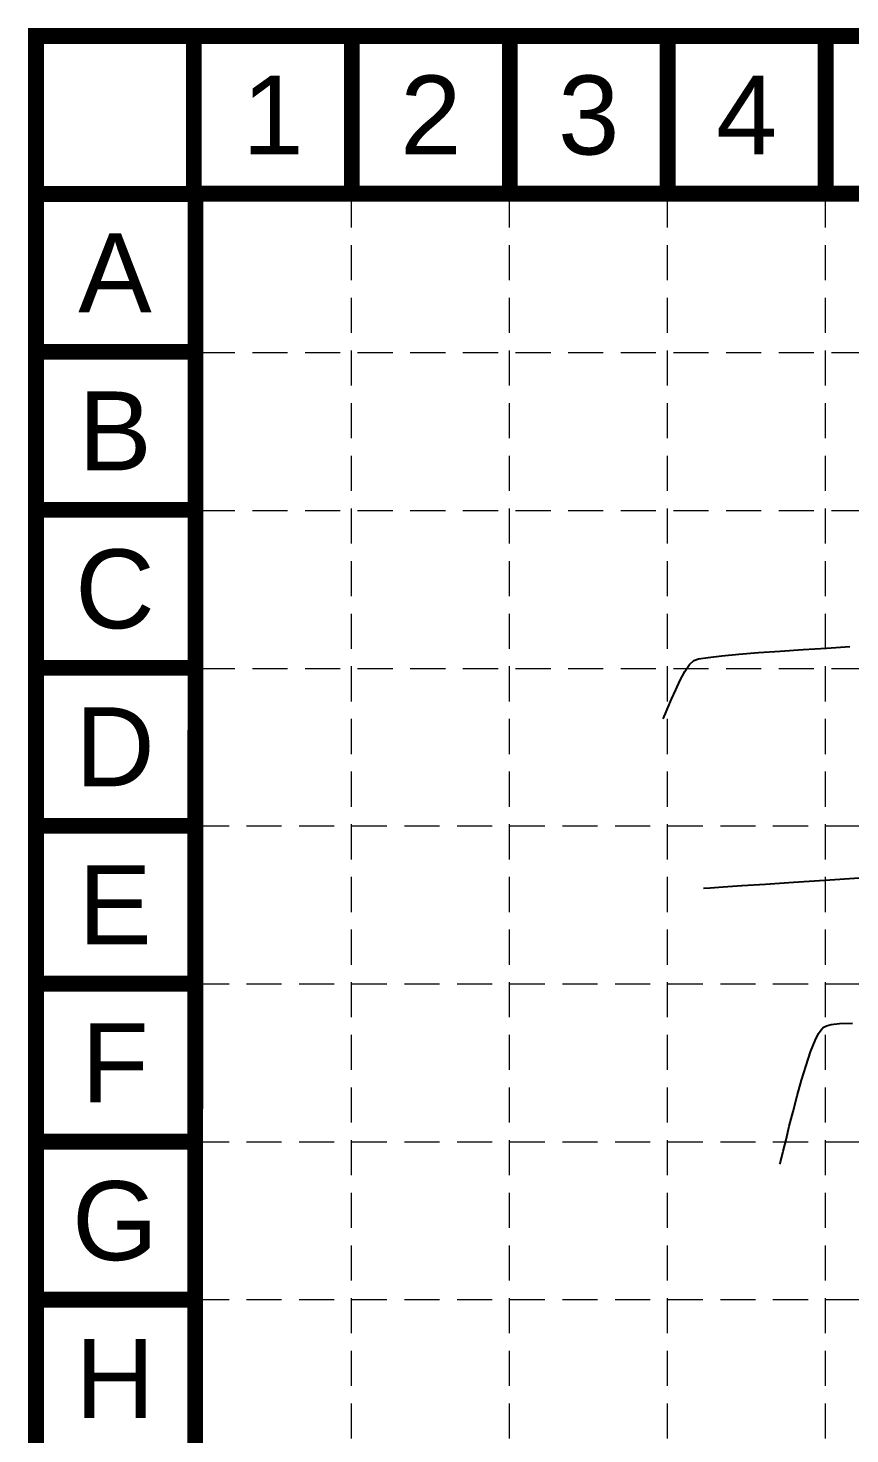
# Model space of a CAD drawing. Header units: inches. Extents: x 2547543 to 2548696, y 7125653 to 7126375.
# Drawn here: x 2547542.7 to 2547636.3, y 7126215.1 to 7126375.3 of the extents above; entities that cross this region are included whole.
import ezdxf
from ezdxf.enums import TextEntityAlignment as Align

# ---------------------------------------------------------------- set-up
doc = ezdxf.new("R2010")
doc.units = ezdxf.units.IN
doc.header["$MEASUREMENT"] = 0
doc.linetypes.add('HIDDEN', pattern=[0.375, 0.25, -0.125])
for name, color, linetype in [('BASE', 7, 'Continuous'), ('GRID', 254, 'HIDDEN'), ('V-TOPO-MINR-E', 14, 'Continuous')]:
    doc.layers.add(name, color=color, linetype=linetype)
doc.styles.get("Standard").update_dxf_attribs({"font": 'ARIAL.TTF'})

msp = doc.modelspace()

# ---------------------------------------------------------------- linework, layer by layer
at = {"layer": 'BASE', "const_width": 1.799999999973807}
for points in [[(2547543.583313602, 7125654.376313475), (2548695.583313586, 7125654.376313475), (2548695.583313586, 7126374.376313465), (2547543.583313602, 7126374.376313465)], [(2547561.543997881, 7125672.371599755), (2548677.633600889, 7125672.340385177), (2548677.610338688, 7126356.384924904), (2547561.770809304, 7126356.405646428)]]:
    msp.add_lwpolyline(points, close=True, dxfattribs=at)
for points in [[(2547561.583313602, 7126356.376313465), (2547561.583313602, 7126374.376313465)], [(2547579.583313602, 7126356.376313465), (2547579.583313602, 7126374.376313465)], [(2547597.583313602, 7126356.376313465), (2547597.583313602, 7126374.376313465)], [(2547615.583313602, 7126356.376313465), (2547615.583313602, 7126374.376313465)], [(2547633.583313601, 7126356.376313465), (2547633.583313601, 7126374.376313465)], [(2547561.583313602, 7126356.376313465), (2547543.583313602, 7126356.376313465)], [(2547561.583313602, 7126338.376313465), (2547543.583313602, 7126338.376313465)], [(2547561.583313602, 7126320.376313465), (2547543.583313602, 7126320.376313465)], [(2547561.583313602, 7126302.376313466), (2547543.583313602, 7126302.376313466)], [(2547561.583313602, 7126284.376313466), (2547543.583313602, 7126284.376313466)], [(2547561.583313602, 7126266.376313466), (2547543.583313602, 7126266.376313466)], [(2547561.583313602, 7126248.376313467), (2547543.583313602, 7126248.376313467)], [(2547561.583313602, 7126230.376313467), (2547543.583313602, 7126230.376313467)]]:
    msp.add_lwpolyline(points, dxfattribs=at)
at = {"layer": 'GRID', "color": 252, "linetype": 'HIDDEN', "lineweight": 0, "ltscale": 16}
for p, q in [((2547579.523132143, 7126356.547205457), (2547579.523132143, 7125726.296813901)), ((2547597.523132143, 7126356.547205457), (2547597.523132143, 7125726.296813901)), ((2547615.523132142, 7126356.547205457), (2547615.523132142, 7125726.296813901)), ((2547633.523132142, 7126356.547205457), (2547633.523132142, 7125726.296813901)), ((2547562.246074223, 7126338.317165321), (2548678.246074207, 7126338.317165321)), ((2547562.246074223, 7126320.317165322), (2548678.246074207, 7126320.317165322)), ((2547562.246074223, 7126302.317165322), (2548678.246074207, 7126302.317165322)), ((2547561.583313602, 7126284.376313466), (2548677.583313586, 7126284.376313466)), ((2547561.583313602, 7126266.376313466), (2548677.583313586, 7126266.376313466)), ((2547561.583313602, 7126248.376313467), (2548677.583313586, 7126248.376313467)), ((2547561.583313602, 7126230.376313467), (2548677.583313586, 7126230.376313467))]:
    msp.add_line(p, q, dxfattribs=at)
at = {"layer": 'V-TOPO-MINR-E', "color": 35, "extrusion": (0.06084210472826869, -0.998147403088459, 0), "elevation": -6958099.068704976}
msp.add_lwpolyline([(2976493.328908769, 601.0000000000009), (2976495.989160218, 601.0000000000009)], dxfattribs=at)
at = {"layer": 'V-TOPO-MINR-E', "color": 35, "extrusion": (0.7087367405282456, -0.7054730559173741, 0), "elevation": -3221824.039527876}
msp.add_lwpolyline([(6847948.480200605, 601.0000000000009), (6847949.16512557, 601.0000000000009)], dxfattribs=at)
at = {"layer": 'V-TOPO-MINR-E', "color": 35, "extrusion": (0.2906902057730094, -0.9568172261553642, 0), "elevation": -6078001.918768104}
msp.add_lwpolyline([(4509151.869839264, 601), (4509152.438255901, 601)], dxfattribs=at)
at = {"layer": 'V-TOPO-MINR-E', "color": 35, "extrusion": (0.156993807348926, -0.9875995871070868, 0), "elevation": -6637973.860070003}
msp.add_lwpolyline([(3634813.07208572, 601), (3634814.176694492, 601)], dxfattribs=at)
at = {"layer": 'V-TOPO-MINR-E', "color": 35, "extrusion": (0.1142969226696151, -0.9934466334274108, 0), "elevation": -6788417.132568925}
msp.add_lwpolyline([(3345439.268663637, 601.0000000000009), (3345440.835998228, 601.0000000000009)], dxfattribs=at)
at = {"layer": 'V-TOPO-MINR-E', "color": 35, "extrusion": (0.09350042410526463, -0.9956192398161737, 0), "elevation": -6856881.397621612}
msp.add_lwpolyline([(3202773.649802685, 601), (3202775.600676141, 601)], dxfattribs=at)
at = {"layer": 'V-TOPO-MINR-E', "color": 35, "extrusion": (0.08127843696834211, -0.9966914345392878, 0), "elevation": -6895659.207052133}
msp.add_lwpolyline([(3118409.554489744, 601), (3118411.808650576, 601)], dxfattribs=at)
at = {"layer": 'V-TOPO-MINR-E', "color": 35, "extrusion": (0.0733038958069178, -0.9973096504393851, 0), "elevation": -6920380.949455835}
msp.add_lwpolyline([(3063157.786099659, 601), (3063160.262953471, 601)], dxfattribs=at)
at = {"layer": 'V-TOPO-MINR-E', "color": 35, "elevation": 601}
for points in [[(2547628.407022851, 7126304.286364609), (2547631.019812245, 7126304.463817203)], [(2547631.019812245, 7126304.463817203), (2547633.694312594, 7126304.634700552)], [(2547626.724779086, 7126277.69957542), (2547624.030595338, 7126277.519697834)], [(2547633.50399028, 7126278.152190484), (2547629.908012447, 7126277.912104478)], [(2547620.414597263, 7126277.278275174), (2547619.645393223, 7126277.22691915)], [(2547621.90176635, 7126277.377566244), (2547620.414597263, 7126277.278275174)], [(2547633.438411314, 7126261.472490898), (2547633.696672338, 7126261.583346887)], [(2547635.168232549, 7126261.831756189), (2547636.659302371, 7126261.898336073)], [(2547632.389191025, 7126259.888203783), (2547632.784305061, 7126260.689277059)], [(2547633.251113007, 7126261.334557243), (2547633.339906609, 7126261.409627194)], [(2547630.845042172, 7126255.371403633), (2547631.359556739, 7126257.066438516)], [(2547630.346674439, 7126253.595454426), (2547630.845042172, 7126255.371403633)], [(2547629.068040594, 7126248.596024632), (2547629.446214813, 7126250.126374545)], [(2547628.365246339, 7126245.798419556), (2547628.387710563, 7126245.872366022)], [(2547628.387710563, 7126245.872366022), (2547628.444239371, 7126246.076312662)]]:
    msp.add_lwpolyline(points, dxfattribs=at)
at = {"layer": 'V-TOPO-MINR-E', "color": 35, "extrusion": (0.8805255870687323, -0.4739986186870849, 0), "elevation": -1134614.838763342}
msp.add_lwpolyline([(7482457.286269323, 601.0000000000009), (7482458.407871666, 601.0000000000009)], dxfattribs=at)
at = {"layer": 'V-TOPO-MINR-E', "color": 35, "extrusion": (0.834411397181795, -0.5511421053168819, 0), "elevation": -1801843.937442162}
msp.add_lwpolyline([(7350366.867236921, 601.0000000000009), (7350367.810814939, 601.0000000000009)], dxfattribs=at)
at = {"layer": 'V-TOPO-MINR-E', "color": 35, "extrusion": (0.9026283851959551, -0.4304207223619032, 0), "elevation": -767756.1695794044}
msp.add_lwpolyline([(7528947.483972352, 601), (7528948.68738389, 601)], dxfattribs=at)
at = {"layer": 'V-TOPO-MINR-E', "color": 35, "extrusion": (0.9206802971726529, -0.3903175507174585, 0), "elevation": -435979.6118945349}
msp.add_lwpolyline([(7555421.072918703, 601.0000000000009), (7555422.135829194, 601.0000000000009)], dxfattribs=at)
at = {"layer": 'V-TOPO-MINR-E', "color": 35, "extrusion": (0.9145575629287335, -0.4044557628342757, 0), "elevation": -552331.1116882204}
msp.add_lwpolyline([(7547808.437925987, 601.0000000000009), (7547809.622360788, 601.0000000000009)], dxfattribs=at)
at = {"layer": 'V-TOPO-MINR-E', "color": 35, "extrusion": (0.9083083025125019, -0.418301359771705, 0), "elevation": -666919.623205726}
msp.add_lwpolyline([(7538545.266380055, 601), (7538545.456452778, 601)], dxfattribs=at)
at = {"layer": 'V-TOPO-MINR-E', "color": 35, "extrusion": (0.91797662229624, -0.3966344928490041, 0), "elevation": -487883.9402365019}
msp.add_lwpolyline([(7552245.933739251, 601.0000000000009), (7552246.327540442, 601.0000000000009)], dxfattribs=at)
at = {"layer": 'V-TOPO-MINR-E', "color": 35, "extrusion": (0.9218622180667733, -0.3875178072050484, 0), "elevation": -413016.7257065289}
msp.add_lwpolyline([(7556710.429497439, 601), (7556711.122927646, 601)], dxfattribs=at)
at = {"layer": 'V-TOPO-MINR-E', "color": 35, "extrusion": (0.8940164677860338, -0.4480341006300566, 0), "elevation": -915214.0484935446}
msp.add_lwpolyline([(7512444.92142272, 601.0000000000009), (7512444.992312293, 601.0000000000009)], dxfattribs=at)
at = {"layer": 'V-TOPO-MINR-E', "color": 35, "extrusion": (0.06661684145553391, -0.9977786309770762, 0), "elevation": -6940732.761432343}
msp.add_lwpolyline([(3016700.807691653, 601.0000000000009), (3016697.617371412, 601.0000000000009)], dxfattribs=at)
at = {"layer": 'V-TOPO-MINR-E', "color": 35, "extrusion": (0.06661684162458414, -0.9977786309657894, 0), "elevation": -6940732.760921231}
msp.add_lwpolyline([(3016708.354023162, 601), (3016704.412851206, 601)], dxfattribs=at)
at = {"layer": 'V-TOPO-MINR-E', "color": 35, "extrusion": (0.0666168416120403, -0.9977786309666271, 0), "elevation": -6940732.760959162}
msp.add_lwpolyline([(3016694.918278252, 601.0000000000009), (3016692.784709821, 601.0000000000009)], dxfattribs=at)
at = {"layer": 'V-TOPO-MINR-E', "color": 35, "extrusion": (0.2408759511440879, -0.9705559108884099, 0), "elevation": -6302771.612401642}
msp.add_lwpolyline([(4189165.980074083, 601), (4189166.525880379, 601)], dxfattribs=at)
at = {"layer": 'V-TOPO-MINR-E', "color": 35, "extrusion": (0.1232146838707775, -0.9923800389360038, 0), "elevation": -6758053.932194516}
msp.add_lwpolyline([(3406281.437169119, 601), (3406282.386225577, 601)], dxfattribs=at)
at = {"layer": 'V-TOPO-MINR-E', "color": 35, "extrusion": (0.8394158550373764, -0.5434896708419308, 0), "elevation": -1734525.724390295}
msp.add_lwpolyline([(7366508.313076816, 601.0000000000005), (7366508.836298797, 601.0000000000005)], dxfattribs=at)
at = {"layer": 'V-TOPO-MINR-E', "color": 35, "extrusion": (0.7487418527504227, -0.6628617034795904, 0), "elevation": -2816206.087098417}
msp.add_lwpolyline([(7024458.356259919, 601), (7024458.631494107, 601)], dxfattribs=at)
at = {"layer": 'V-TOPO-MINR-E', "color": 35, "extrusion": (0.5379646848354693, -0.8429673765157666, 0), "elevation": -4636669.118059792}
msp.add_lwpolyline([(5981248.766150435, 601), (5981248.88300514, 601)], dxfattribs=at)
at = {"layer": 'V-TOPO-MINR-E', "color": 35, "extrusion": (0.9472286649160268, -0.3205586629018183, 0), "elevation": 128806.0146989669}
msp.add_lwpolyline([(7566860.269077208, 601), (7566861.887197768, 601)], dxfattribs=at)
at = {"layer": 'V-TOPO-MINR-E', "color": 35, "extrusion": (0.9296365506189281, -0.3684777927546532, 0), "elevation": -257496.3276687474}
msp.add_lwpolyline([(7563576.234202038, 601), (7563577.620803164, 601)], dxfattribs=at)
at = {"layer": 'V-TOPO-MINR-E', "color": 35, "extrusion": (0.9666669835530107, -0.2560369951950761, 0), "elevation": 638125.584849634}
msp.add_lwpolyline([(7540999.849286272, 601.0000000000009), (7541001.68598204, 601.0000000000009)], dxfattribs=at)
at = {"layer": 'V-TOPO-MINR-E', "color": 35, "extrusion": (0.96922049852221, -0.2461942835330638, 0), "elevation": 714772.6377699976}
msp.add_lwpolyline([(7534119.506297291, 601.0000000000005), (7534121.253687824, 601.0000000000005)], dxfattribs=at)
at = {"layer": 'V-TOPO-MINR-E', "color": 35, "extrusion": (0.9707635908580549, -0.2400376026050399, 0), "elevation": 762577.9173189648}
msp.add_lwpolyline([(7529427.304965334, 601), (7529428.126712127, 601)], dxfattribs=at)
at = {"layer": 'V-TOPO-MINR-E', "color": 35, "extrusion": (0.9714148365074096, -0.2373883219816907, 0), "elevation": 783116.478377511}
msp.add_lwpolyline([(7527319.680776141, 601), (7527321.004312361, 601)], dxfattribs=at)
at = {"layer": 'V-TOPO-MINR-E', "color": 35, "extrusion": (0.9684013915046228, -0.2493967620718247, 0), "elevation": 689864.2332787409}
msp.add_lwpolyline([(7536436.90146092, 601), (7536437.351984211, 601)], dxfattribs=at)

# ---------------------------------------------------------------- texts
at = {"layer": 'BASE'}
for s, p in [('1', (2547570.583313602, 7126365.376313465)), ('2', (2547588.583313602, 7126365.376313465)), ('3', (2547606.583313602, 7126365.376313465)), ('4', (2547624.583313601, 7126365.376313465)), ('A', (2547552.583313602, 7126347.376313465)), ('B', (2547552.583313602, 7126329.376313465)), ('C', (2547552.583313602, 7126311.376313466)), ('D', (2547552.583313602, 7126293.376313466)), ('E', (2547552.583313602, 7126275.376313466)), ('F', (2547552.583313602, 7126257.376313466)), ('G', (2547552.583313602, 7126239.376313467)), ('H', (2547552.583313602, 7126221.376313467))]:
    msp.add_text(s, height=8.999999999869033, dxfattribs=at).set_placement(p, align=Align.MIDDLE_CENTER)

doc.saveas('drawing.dxf')
